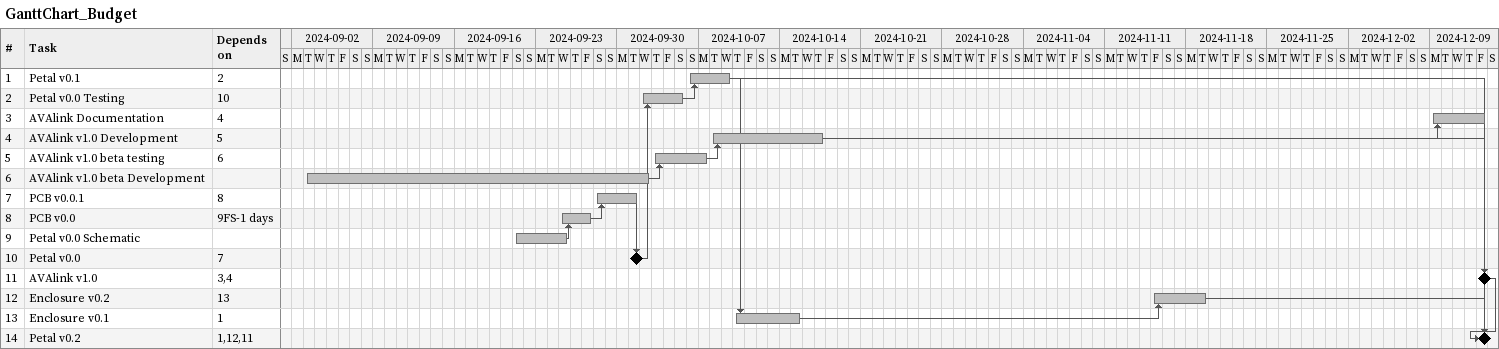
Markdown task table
GanttChart_Budget

| ID | Task | Start | Finish | Predecessors |
|---|---|---|---|---|
| 1 | Petal v0.1 | 2024-10-06 | 2024-10-09 | 2 |
| 2 | Petal v0.0 Testing | 2024-10-02 | 2024-10-05 | 10 |
| 3 | AVAlink Documentation | 2024-12-09 | 2024-12-13 | 4 |
| 4 | AVAlink v1.0 Development | 2024-10-08 | 2024-10-17 | 5 |
| 5 | AVAlink v1.0 beta testing | 2024-10-03 | 2024-10-07 | 6 |
| 6 | AVAlink v1.0 beta Development | 2024-09-03 | 2024-10-02 |  |
| 7 | PCB v0.0.1 | 2024-09-28 | 2024-10-01 | 8 |
| 8 | PCB v0.0 | 2024-09-25 | 2024-09-27 | 9FS-1d |
| 9 | Petal v0.0 Schematic | 2024-09-21 | 2024-09-25 |  |
| 10 | Petal v0.0 (milestone) | 2024-10-01 | 2024-10-01 | 7 |
| 11 | AVAlink v1.0 (milestone) | 2024-12-13 | 2024-12-13 | 3, 4 |
| 12 | Enclosure v0.2 | 2024-11-15 | 2024-11-19 | 13 |
| 13 | Enclosure v0.1 | 2024-10-10 | 2024-10-15 | 1 |
| 14 | Petal v0.2 (milestone) | 2024-12-13 | 2024-12-13 | 1, 12, 11 |
